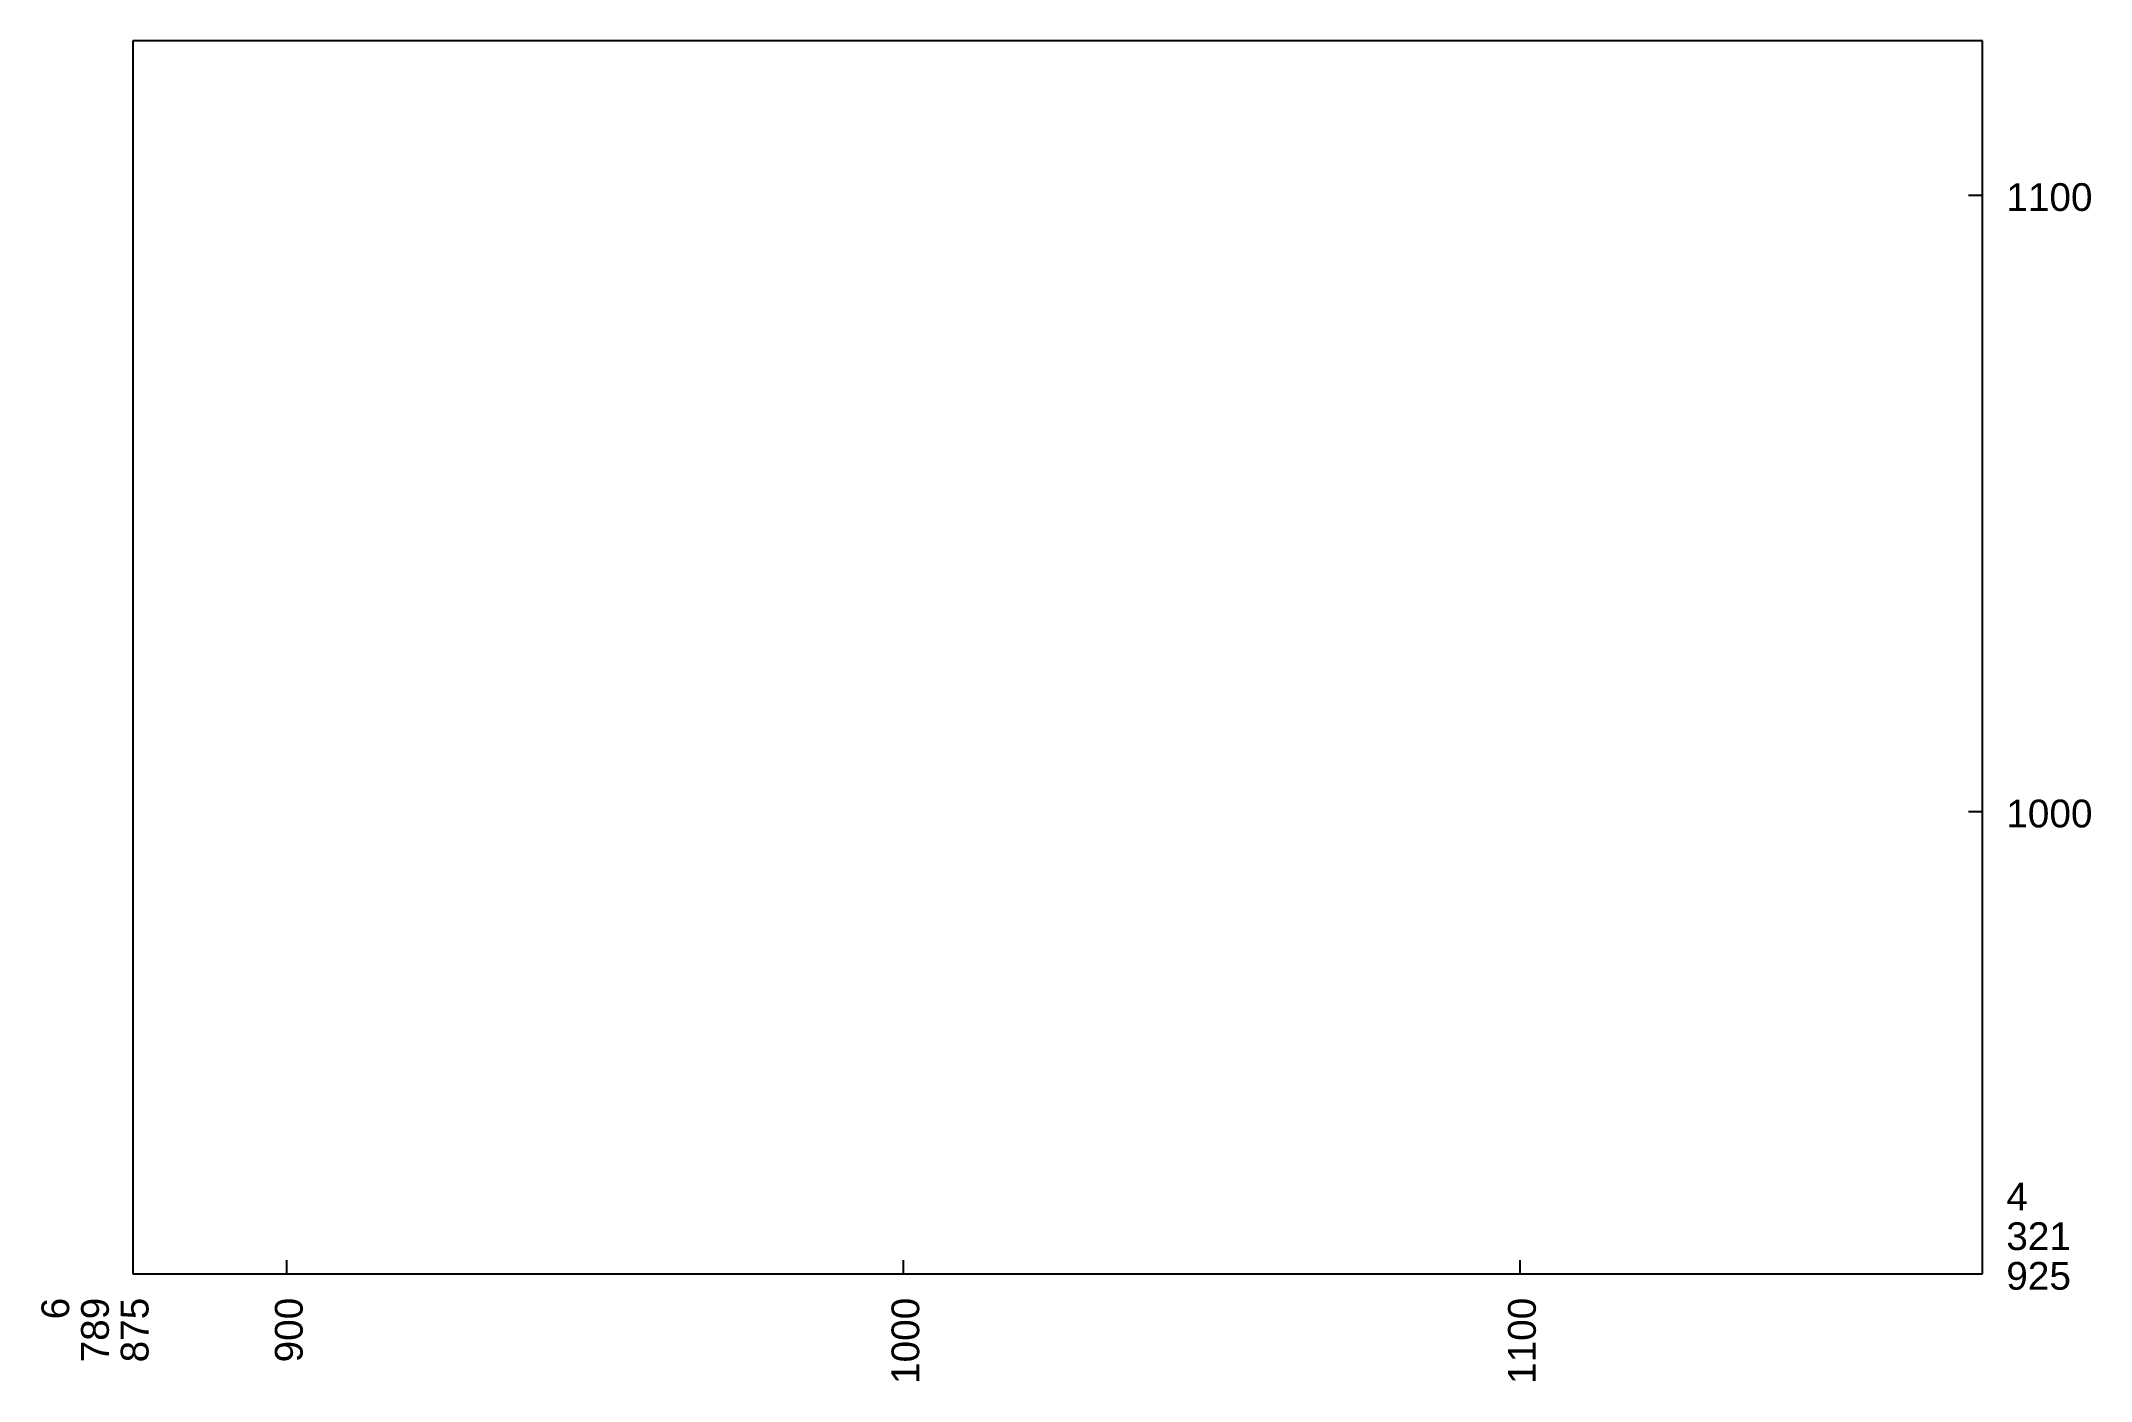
# Model space of a CAD drawing. Header units: millimetres. Extents: x 6789860 to 6790193, y 4321908 to 4322125.
import ezdxf
from ezdxf.enums import TextEntityAlignment as Align

# ---------------------------------------------------------------- set-up
doc = ezdxf.new("R2010")
doc.units = ezdxf.units.MM
doc.layers.add('OKVIR', color=7, linetype='Continuous')
doc.styles.get("Standard").update_dxf_attribs({"font": 'arial.ttf'})

msp = doc.modelspace()

# ---------------------------------------------------------------- linework, layer by layer
at = {"layer": 'OKVIR'}
for p, q in [((6790175, 4322125), (6789875, 4322125)), ((6789875, 4322125), (6789875, 4321925)), ((6790175, 4321925), (6790175, 4322125)), ((6790172.75, 4322100), (6790175, 4322100)), ((6790172.75, 4322000), (6790175, 4322000)), ((6789875, 4321925), (6790175, 4321925)), ((6789900, 4321925), (6789900, 4321927.25)), ((6790000, 4321925), (6790000, 4321927.25)), ((6790100, 4321925), (6790100, 4321927.25))]:
    msp.add_line(p, q, dxfattribs=at)

# ---------------------------------------------------------------- texts
for s, p in [('1100', (6790178.87, 4322101.935)), ('1000', (6790178.87, 4322001.935)), ('4', (6790178.87, 4321939.805)), ('321', (6790178.87, 4321933.37)), ('925', (6790178.87, 4321926.935))]:
    msp.add_text(s, height=4.5, dxfattribs=at).set_placement(p, align=Align.TOP_LEFT)
for s, p in [('6', (6789860.195, 4321921.13)), ('789', (6789866.63, 4321921.13)), ('875', (6789873.065, 4321921.13)), ('900', (6789898.065, 4321921.13)), ('1000', (6789998.065, 4321921.13)), ('1100', (6790098.065, 4321921.13))]:
    msp.add_text(s, height=4.5, rotation=90, dxfattribs=at).set_placement(p, align=Align.TOP_RIGHT)

doc.saveas('drawing.dxf')
